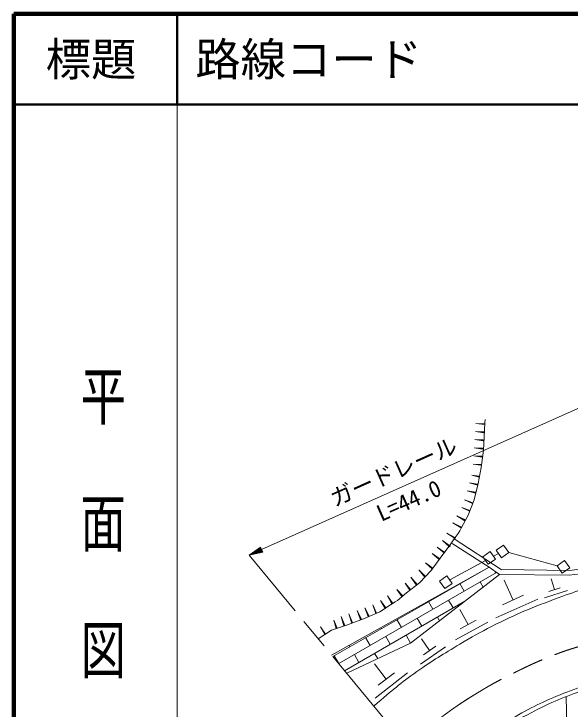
# Model space of a CAD drawing. Units: millimetres, scale not verified. Extents: x 40000 to 680000, y 20000 to 380000.
# Drawn here: x 40000 to 101323, y 303369 to 380000 of the extents above; entities that cross this region are included whole.
import ezdxf
from ezdxf.enums import TextEntityAlignment as Align

# ---------------------------------------------------------------- set-up
doc = ezdxf.new("R2010")
doc.units = ezdxf.units.MM
doc.header["$LTSCALE"] = 1000
doc.linetypes.add('CHAIN', pattern=[18.5, 12, -1.5, 3.5, -1.5])
for name, color, linetype, lineweight in [('M-BGD', 7, 'Continuous', 13), ('M-BMK', 2, 'CHAIN', 13), ('M-BMK-ROW', 30, 'Continuous', 13), ('M-STR-HTXT', 7, 'Continuous', 13), ('M-STR-STRC', 7, 'Continuous', 13), ('M-STR-STRD', 7, 'Continuous', 13), ('M-TTL', 2, 'Continuous', 140), ('M-TTL-BAND', 7, 'Continuous', 13), ('M-TTL-LINE', 7, 'Continuous', 50)]:
    doc.layers.add(name, color=color, linetype=linetype, lineweight=lineweight)
doc.layers.add('M-TTL-TXT', color=7, linetype='Continuous')
doc.styles.add('@ＭＳ ゴシック', font='')
doc.styles.add('ＭＳ ゴシック', font='')
doc.styles.get('@ＭＳ ゴシック').set_extended_font_data('@MS Gothic')
doc.styles.get('ＭＳ ゴシック').set_extended_font_data('MS Gothic')

msp = doc.modelspace()

# ---------------------------------------------------------------- linework, layer by layer
at = {"layer": 'M-BGD'}
for p, q in [((91847, 333389), (91932, 334913)), ((91932, 334913), (91967, 335303)), ((91918, 334775), (90947, 334865)), ((91922, 334825), (90947, 334865)), ((91913, 334725), (90947, 334865)), ((91922, 334825), (91913, 334725)), ((91835, 333879), (90883, 333967)), ((91839, 333929), (90883, 333967)), ((91830, 333829), (90883, 333967)), ((91763, 331865), (91847, 333389)), ((91839, 333929), (91830, 333829)), ((91752, 332983), (90820, 333069)), ((91756, 333033), (90820, 333069)), ((91747, 332933), (90820, 333069)), ((91756, 333033), (91747, 332933)), ((91669, 332087), (90756, 332171)), ((91673, 332137), (90756, 332171)), ((91664, 332037), (90756, 332171)), ((91763, 331865), (91509, 330003)), ((91673, 332137), (91664, 332037)), ((91586, 331191), (90692, 331273)), ((91590, 331240), (90692, 331273)), ((91581, 331141), (90692, 331273)), ((91590, 331240), (91581, 331141)), ((91503, 330294), (90628, 330375)), ((91507, 330344), (90628, 330375)), ((91498, 330245), (90628, 330375)), ((91507, 330344), (91498, 330245)), ((91170, 328225), (91509, 330003)), ((91297, 328985), (90494, 329159)), ((91308, 329034), (90494, 329159)), ((91286, 328937), (90494, 329159)), ((91308, 329034), (91286, 328937)), ((91106, 328106), (90239, 328294)), ((91117, 328155), (90239, 328294)), ((91096, 328057), (90239, 328294)), ((91170, 328225), (90747, 326447)), ((91117, 328155), (91096, 328057)), ((90916, 327226), (89983, 327428)), ((90926, 327275), (89983, 327428)), ((90905, 327177), (89983, 327428)), ((90926, 327275), (90905, 327177)), ((90594, 326064), (89688, 326427)), ((90612, 326111), (89688, 326427)), ((90575, 326018), (89688, 326427)), ((90069, 324753), (90747, 326447)), ((90612, 326111), (90575, 326018)), ((90259, 325229), (89370, 325584)), ((90278, 325275), (89370, 325584)), ((90241, 325182), (89370, 325584)), ((90278, 325275), (90241, 325182)), ((89757, 324177), (88847, 324670)), ((89781, 324221), (88847, 324670)), ((89733, 324133), (88847, 324670)), ((89307, 323314), (90069, 324753)), ((89781, 324221), (89733, 324133)), ((89328, 323386), (88399, 323889)), ((89352, 323430), (88399, 323889)), ((89305, 323342), (88399, 323889)), ((89352, 323430), (89305, 323342)), ((88675, 322217), (87751, 322756)), ((88700, 322260), (87751, 322756)), ((88650, 322174), (87751, 322756)), ((88545, 322129), (88969, 322721)), ((88969, 322721), (89150, 323012)), ((89150, 323012), (89307, 323314)), ((88058, 321286), (87243, 321939)), ((88089, 321325), (87243, 321939)), ((88027, 321247), (87243, 321939)), ((88104, 321484), (88545, 322129)), ((88545, 322129), (93724, 318740)), ((88700, 322260), (88650, 322174)), ((87496, 320584), (86685, 321232)), ((87527, 320623), (86685, 321232)), ((87465, 320545), (86685, 321232)), ((87191, 320266), (88104, 321484)), ((88089, 321325), (88027, 321247)), ((88330, 321627), (92403, 319027)), ((86933, 319881), (86127, 320526)), ((86965, 319920), (86127, 320526)), ((86902, 319842), (86127, 320526)), ((87527, 320623), (87465, 320545)), ((86005, 318657), (87191, 320266)), ((86965, 319920), (86902, 319842)), ((92403, 319027), (75033, 309328)), ((75166, 309166), (92403, 319027)), ((86154, 318875), (85372, 319487)), ((86185, 318914), (85372, 319487)), ((86123, 318836), (85372, 319487)), ((86185, 318914), (86123, 318836)), ((93531, 318200), (92403, 319027)), ((101236, 318133), (107472, 318854)), ((101293, 318636), (104409, 319089)), ((75811, 308384), (93214, 318432)), ((83734, 310649), (93531, 318200)), ((85348, 317956), (84641, 318705)), ((85384, 317990), (84641, 318705)), ((85311, 317921), (84641, 318705)), ((84735, 317303), (86005, 318657)), ((93126, 318381), (93011, 318581)), ((93531, 318200), (101236, 318133)), ((93724, 318740), (101293, 318636)), ((83698, 316509), (83126, 317257)), ((83738, 316540), (83126, 317257)), ((83658, 316479), (83126, 317257)), ((83296, 316202), (84735, 317303)), ((84413, 317056), (83764, 317904)), ((84453, 317086), (83764, 317904)), ((84373, 317026), (83764, 317904)), ((85384, 317990), (85311, 317921)), ((91725, 316808), (91394, 317381)), ((95035, 315393), (94068, 317565)), ((99598, 316547), (99223, 317733)), ((82826, 315811), (82212, 316548)), ((82865, 315843), (82212, 316548)), ((82788, 315779), (82212, 316548)), ((83738, 316540), (83658, 316479)), ((84453, 317086), (84373, 317026)), ((89662, 316381), (89175, 317225)), ((100233, 316747), (98962, 316346)), ((81725, 314993), (81173, 315839)), ((81767, 315021), (81173, 315839)), ((81683, 314966), (81173, 315839)), ((82280, 315355), (83296, 316202)), ((82865, 315843), (82788, 315779)), ((87430, 316247), (87429, 316250)), ((96198, 315911), (93871, 314875)), ((101030, 316439), (98487, 315637)), ((76456, 307602), (89705, 315251)), ((80971, 314502), (80430, 315332)), ((81013, 314529), (80430, 315332)), ((80929, 314475), (80430, 315332)), ((81518, 314847), (82022, 315203)), ((81767, 315021), (81683, 314966)), ((82022, 315203), (82280, 315355)), ((86198, 314381), (85698, 315247)), ((88430, 314515), (87930, 315381)), ((97776, 315498), (93122, 313426)), ((78276, 313233), (77864, 314229)), ((78322, 313252), (77864, 314229)), ((78230, 313214), (77864, 314229)), ((79107, 313578), (78710, 314537)), ((79154, 313597), (78710, 314537)), ((79061, 313559), (78710, 314537)), ((79939, 313922), (79556, 314846)), ((79985, 313941), (79556, 314846)), ((79893, 313903), (79556, 314846)), ((80333, 314085), (81518, 314847)), ((81013, 314529), (80929, 314475)), ((83966, 314247), (83936, 314299)), ((90085, 312698), (89180, 314361)), ((76441, 312559), (76091, 313558)), ((76489, 312576), (76091, 313558)), ((76394, 312543), (76091, 313558)), ((77291, 312857), (76929, 313888)), ((77338, 312874), (76929, 313888)), ((77244, 312840), (76929, 313888)), ((78555, 313323), (80333, 314085)), ((79154, 313597), (79061, 313559)), ((79985, 313941), (79893, 313903)), ((86931, 313113), (86698, 313515)), ((75592, 312261), (75277, 313160)), ((75639, 312278), (75277, 313160)), ((75545, 312245), (75277, 313160)), ((76777, 312646), (78555, 313323)), ((77338, 312874), (77244, 312840)), ((78322, 313252), (78230, 313214)), ((82734, 312381), (82234, 313247)), ((84966, 312515), (84466, 313381)), ((92254, 312955), (88691, 311016)), ((90975, 313183), (89194, 312214)), ((73555, 311118), (74999, 312053)), ((74319, 311613), (73789, 312432)), ((74361, 311640), (73789, 312432)), ((74277, 311586), (73789, 312432)), ((74999, 312053), (76777, 312646)), ((75639, 312278), (75545, 312245)), ((76489, 312576), (76394, 312543)), ((80502, 312247), (80443, 312349)), ((74361, 311640), (74277, 311586)), ((79270, 310381), (78770, 311247)), ((81502, 310515), (81002, 311381)), ((83734, 310649), (83234, 311515)), ((76693, 307315), (83734, 310649)), ((77038, 310247), (76951, 310398)), ((85837, 309823), (84948, 311115)), ((87602, 310221), (84833, 308317)), ((86529, 310299), (85145, 309347)), ((75811, 308384), (75306, 309247)), ((78038, 308515), (77538, 309381)), ((80107, 308931), (79770, 309515)), ((81052, 306686), (79762, 308357)), ((83395, 307353), (79815, 304587)), ((81947, 307377), (80157, 305995))]:
    msp.add_line(p, q, dxfattribs=at)
msp.add_open_spline([(79715, 303732), (81883, 305586), (82514, 306136), (84437, 307503), (86228, 308777), (87295, 309399), (89177, 310534), (90532, 311351), (91304, 311791), (92718, 312502), (95485, 313893), (97100, 314556), (100005, 315632), (102189, 316441), (103451, 316805), (105716, 317343), (107585, 317786), (108650, 317961), (110549, 318244), (112432, 318524), (113079, 318582), (115392, 318787)], degree=3, knots=[0, 0, 0, 0, 1, 1, 1, 2, 2, 2, 3, 3, 3, 4, 4, 4, 5, 5, 5, 6, 6, 6, 7, 7, 7, 7], dxfattribs=at)
at = {"layer": 'M-BMK'}
msp.add_line((82794, 299920), (65946, 320342), dxfattribs=at)
msp.add_open_spline([(83906, 299830), (85526, 301235), (86003, 301635), (87426, 302691), (89042, 303889), (90000, 304494), (91726, 305527), (93197, 306407), (94063, 306831), (95600, 307590), (97240, 308400), (98187, 308800), (99893, 309461), (100776, 309803), (101286, 309955), (102192, 310233), (103144, 310527), (103678, 310689), (104645, 310926), (107003, 311505), (108313, 311931), (110722, 312235), (113799, 312624), (115544, 312772), (118646, 312755), (121520, 312739), (123139, 312620), (125985, 312215), (128051, 311920), (129190, 311624), (131212, 311105), (133362, 310554), (134567, 310217), (136645, 309434), (138975, 308557), (140277, 308038), (142499, 306914), (145883, 305201), (147003, 304232), (150590, 301543)], degree=3, knots=[0, 0, 0, 0, 1, 1, 1, 2, 2, 2, 3, 3, 3, 4, 4, 4, 5, 5, 5, 6, 6, 6, 7, 7, 7, 8, 8, 8, 9, 9, 9, 10, 10, 10, 11, 11, 11, 12, 12, 12, 13, 13, 13, 13], dxfattribs=at)
at = {"layer": 'M-BMK-ROW'}
for p, q in [((93169, 320871), (93983, 321451)), ((93983, 321451), (94564, 320637)), ((91695, 320148), (92510, 320728)), ((92510, 320728), (93090, 319914)), ((93413, 320529), (92864, 320231)), ((93749, 320057), (93169, 320871)), ((94564, 320637), (93749, 320057)), ((99886, 319179), (94564, 320637)), ((91991, 319733), (88050, 317614)), ((92275, 319334), (91695, 320148)), ((93090, 319914), (92275, 319334)), ((99886, 319179), (100701, 319759)), ((100701, 319759), (101281, 318945)), ((100466, 318365), (99886, 319179)), ((101281, 318945), (100466, 318365)), ((86929, 317465), (87743, 318045)), ((87743, 318045), (88323, 317230)), ((87509, 316650), (86929, 317465)), ((88323, 317230), (87509, 316650))]:
    msp.add_line(p, q, dxfattribs=at)
at = {"layer": 'M-STR-HTXT'}
for p, q in [((105316, 337896), (67316, 320953)), ((65946, 320342), (67194, 321227)), ((67242, 321117), (66694, 320873)), ((66944, 321050), (67218, 321172)), ((67438, 320679), (67194, 321227)), ((65946, 320342), (67316, 320953)), ((65946, 320342), (67438, 320679)), ((67291, 321008), (66195, 320519)), ((67340, 320898), (66244, 320410)), ((66445, 320696), (67267, 321063)), ((66543, 320477), (67365, 320843)), ((67389, 320789), (66841, 320544)), ((67139, 320612), (67413, 320734))]:
    msp.add_line(p, q, dxfattribs=at)
at = {"layer": 'M-STR-STRC'}
msp.add_line((100873, 304737), (101295, 292040), dxfattribs=at)
at = {"layer": 'M-STR-STRD'}
for points in [[(86367, 295581), (87948, 297128), (88436, 297574), (89855, 298742), (91708, 300268), (92798, 301081), (94869, 302294), (97036, 303562), (98310, 304190), (100643, 305116), (102917, 306018), (104240, 306420), (106620, 306986), (108800, 307505), (110059, 307678), (112295, 307837), (115520, 308066), (117353, 308031), (120572, 307724), (123693, 307426), (125428, 307029), (128454, 306211), (131201, 305468), (132709, 304927), (135368, 303915), (137079, 303263), (138000, 302801), (139647, 302000), (142895, 300419), (143942, 299634), (147598, 297274)], [(147238, 296912), (145129, 298339), (144507, 298736), (142685, 299788), (140383, 301117), (139049, 301803), (136602, 302844), (134488, 303742), (133275, 304186), (131081, 304868), (128595, 305641), (127183, 306039), (124629, 306544), (121949, 307074), (120427, 307358), (117698, 307480), (115164, 307594), (113723, 307605), (111207, 307278), (108110, 306876), (106366, 306547), (103388, 305607), (100995, 304851), (99667, 304337), (97438, 303185), (95104, 301978), (93835, 301198), (91723, 299635), (89615, 298074), (88903, 297385), (86668, 295216)]]:
    msp.add_open_spline(points, degree=3, knots=[0, 0, 0, 0, 1, 1, 1, 2, 2, 2, 3, 3, 3, 4, 4, 4, 5, 5, 5, 6, 6, 6, 7, 7, 7, 8, 8, 8, 9, 9, 9, 10, 10, 10, 10], dxfattribs=at)
at = {"layer": 'M-TTL'}
for p, q in [((40000, 380000), (40000, 20000)), ((680000, 380000), (40000, 380000))]:
    msp.add_line(p, q, dxfattribs=at)
at = {"layer": 'M-TTL-BAND'}
msp.add_line((58000, 370000), (58000, 20000), dxfattribs=at)
at = {"layer": 'M-TTL-LINE'}
for p, q in [((58000, 380000), (58000, 370000)), ((40000, 370000), (680000, 370000))]:
    msp.add_line(p, q, dxfattribs=at)

# ---------------------------------------------------------------- texts
at = {"layer": 'M-STR-HTXT', "style": 'ＭＳ ゴシック'}
for s, p in [('ガードレール', (75597, 325142)), ('L=44.0', (80717, 323493))]:
    msp.add_text(s, height=1833, rotation=24.012, dxfattribs=at).set_placement(p, align=Align.BOTTOM_LEFT)
at = {"layer": 'M-TTL-BAND', "style": '@ＭＳ ゴシック', "width": 1.4}
msp.add_text('平  面  図', height=3666, rotation=270, dxfattribs=at).set_placement((49777, 306475), align=Align.MIDDLE_RIGHT)
at = {"layer": 'M-TTL-TXT', "style": 'ＭＳ ゴシック'}
msp.add_text('標題', height=3666, dxfattribs=at).set_placement((48500, 375000), align=Align.MIDDLE_CENTER)
msp.add_text('路線コード', height=3666, dxfattribs=at).set_placement((60000, 375000), align=Align.MIDDLE_LEFT)

doc.saveas('drawing.dxf')
